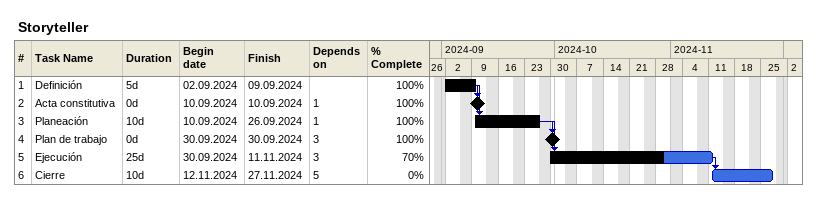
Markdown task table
Storyteller

| ID | Task | Duration | Start | Finish | Predecessors | % complete |
|---|---|---|---|---|---|---|
| 1 | Definición | 5d | 2024-09-02 | 2024-09-09 |  | 100 |
| 2 | Acta constitutiva | 0d | 2024-09-10 | 2024-09-10 | 1 | 100 |
| 3 | Planeación | 10d | 2024-09-10 | 2024-09-26 | 1 | 100 |
| 4 | Plan de trabajo | 0d | 2024-09-30 | 2024-09-30 | 3 | 100 |
| 5 | Ejecución | 25d | 2024-09-30 | 2024-11-11 | 3 | 70 |
| 6 | Cierre | 10d | 2024-11-12 | 2024-11-27 | 5 | 0 |
